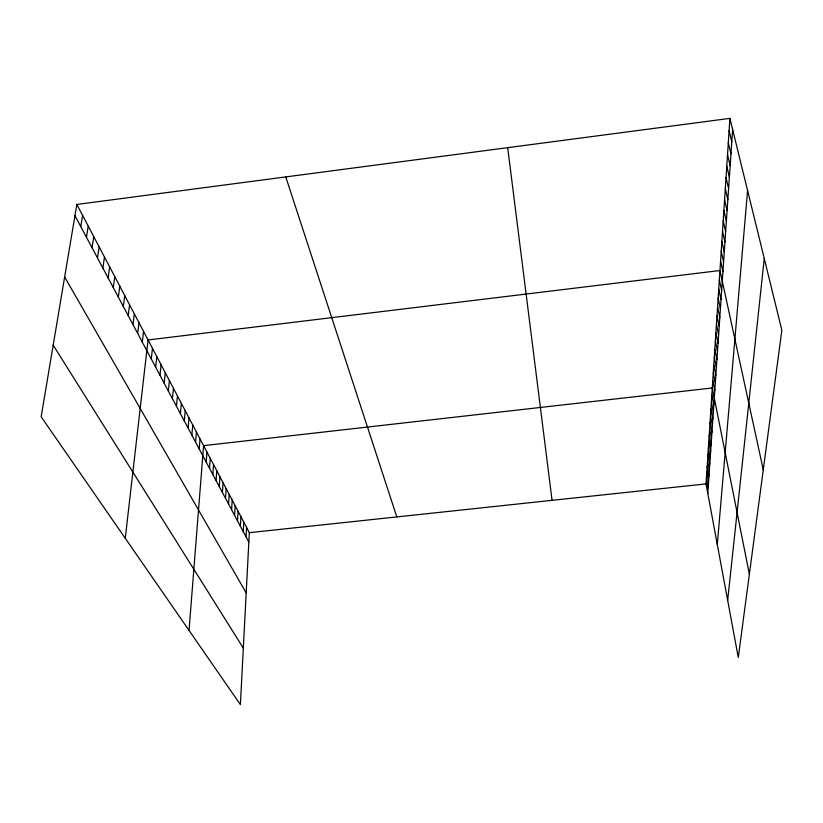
<?xml version="1.0" encoding="UTF-8"?>
<svg xmlns="http://www.w3.org/2000/svg" width="823" height="823" viewBox="0 0 823 823"><rect width="100%" height="100%" fill="white"/><g stroke="black" fill="none" stroke-linecap="round" stroke-linejoin="round"><path stroke-width="1.23" d="M76.848 204.454L249.328 532.676L240.388 704.622L41.15 416.767L76.848 204.454L729.898 118.378L781.85 330.26L738.282 657.515L706.031 483.893L729.898 118.378M246.056 536.894L246.571 527.43M243.248 531.607L243.773 522.111M240.398 526.257L240.933 516.721M237.508 520.825L238.063 511.248M234.576 515.321L235.152 505.703M231.602 509.735L232.199 500.086M228.578 504.077L229.195 494.376M225.523 498.327L226.16 488.595M222.416 492.504L223.074 482.72M219.268 486.588L219.947 476.764M707.79 493.378L732.635 129.499M216.068 480.591L216.768 470.725M212.828 474.501L213.548 464.594M209.536 468.318L210.277 458.37M206.192 462.042L206.954 452.053M189.033 630.418L203.59 445.644L712.296 387.962L749.372 574.238M199.217 448.947L200.03 438.875M195.576 442.105L196.419 431.993M191.872 435.161L192.747 425.007M717.306 544.61L747.582 190.483M188.117 428.104L189.012 417.899M184.29 420.923L185.216 410.677M180.402 413.63L181.358 403.342M176.451 406.212L177.439 395.884M172.439 398.671L173.458 388.291M168.355 390.997L169.394 380.576M164.199 383.199L165.279 372.737M159.971 375.257L161.082 364.754M727.666 600.337L764.258 258.515M155.67 367.181L156.812 356.626M151.288 358.962L152.471 348.366M125.261 538.293L148.058 339.961L719.971 270.52L763.271 469.789M142.297 342.09L143.562 331.402M137.678 333.418L138.984 322.688M132.976 324.591L134.324 313.82M128.193 315.6L129.571 304.788M123.316 306.444L124.736 295.591M118.347 297.113L119.819 286.219M113.286 287.608L114.798 276.672M108.122 277.927L109.685 266.95M102.865 268.051L104.48 257.033M97.505 257.98L99.161 246.921M92.032 247.723L93.75 236.623M86.456 237.25L88.226 226.109M80.767 226.572L82.598 215.389M249.328 532.676L706.031 483.893M53.186 345.176L243.33 648.102M64.647 277.001L246.19 592.92M74.965 215.677L248.834 542.1M285.766 176.914L396.82 516.926M729.096 130.713L731.791 141.813M728.304 142.801L730.968 153.88M727.532 154.642L730.166 165.68M726.781 166.246L729.373 177.254M726.03 177.614L728.602 188.59M725.31 188.755L727.841 199.701M724.59 199.68L727.1 210.585M723.89 210.39L726.37 221.264M723.211 220.893L725.649 231.726M722.532 231.201L724.95 241.993M721.874 241.314L724.261 252.064M721.226 251.231L723.592 261.951M720.588 260.963L722.933 271.641M719.353 279.902L721.637 290.509M718.746 289.12L721.02 299.685M718.16 298.163L720.403 308.687M717.584 307.051L719.796 317.534M717.008 315.785L719.199 326.227M716.452 324.365L718.623 334.766M715.897 332.79L718.047 343.16M715.362 341.082L717.481 351.4M714.827 349.23L716.936 359.507M714.302 357.233L716.391 367.48M713.788 365.114L715.856 375.309M713.284 372.86L715.331 383.014M712.79 380.473L714.806 390.586M711.833 395.061L713.819 405.091M711.381 402.036L713.346 412.035M710.928 408.918L712.883 418.866M710.486 415.687L712.42 425.604M710.054 422.353L711.967 432.229M709.621 428.927L711.525 438.762M709.2 435.398L711.082 445.192M708.778 441.766L710.65 451.529M708.366 448.051L710.228 457.773M707.965 454.245L709.807 463.925M707.564 460.345L709.385 469.984M707.173 466.363L708.984 475.961M706.792 472.289L708.582 481.856M706.412 478.132L708.181 487.658M507.698 147.667L552.068 500.343"/></g></svg>
